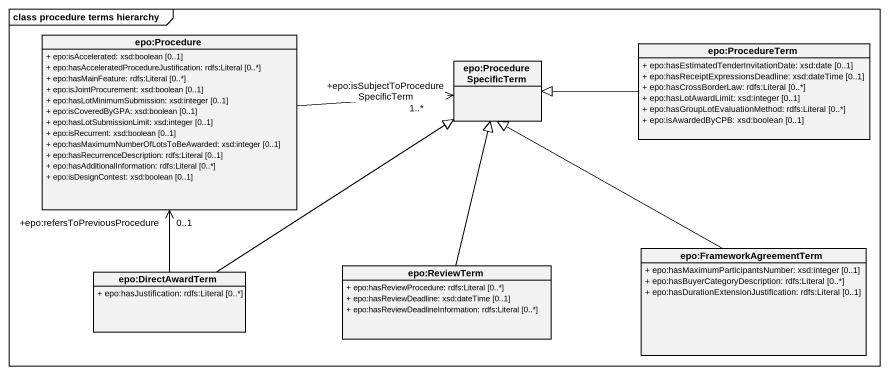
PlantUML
@startuml
mainframe class procedure terms hierarchy
hide circle
hide empty members
skinparam classAttributeIconSize 0
class "epo:Procedure" as epo_Procedure {
  + epo:isAccelerated: xsd:boolean [0..1]
  + epo:hasAcceleratedProcedureJustification: rdfs:Literal [0..*]
  + epo:hasMainFeature: rdfs:Literal [0..*]
  + epo:isJointProcurement: xsd:boolean [0..1]
  + epo:hasLotMinimumSubmission: xsd:integer [0..1]
  + epo:isCoveredByGPA: xsd:boolean [0..1]
  + epo:hasLotSubmissionLimit: xsd:integer [0..1]
  + epo:isRecurrent: xsd:boolean [0..1]
  + epo:hasMaximumNumberOfLotsToBeAwarded: xsd:integer [0..1]
  + epo:hasRecurrenceDescription: rdfs:Literal [0..1]
  + epo:hasAdditionalInformation: rdfs:Literal [0..*]
  + epo:isDesignContest: xsd:boolean [0..1]
}
class "epo:ProcedureSpecificTerm" as epo_ProcedureSpecificTerm
class "epo:ProcedureTerm" as epo_ProcedureTerm {
  + epo:hasEstimatedTenderInvitationDate: xsd:date [0..1]
  + epo:hasReceiptExpressionsDeadline: xsd:dateTime [0..1]
  + epo:hasCrossBorderLaw: rdfs:Literal [0..*]
  + epo:hasLotAwardLimit: xsd:integer [0..1]
  + epo:hasGroupLotEvaluationMethod: rdfs:Literal [0..*]
  + epo:isAwardedByCPB: xsd:boolean [0..1]
}
class "epo:FrameworkAgreementTerm" as epo_FrameworkAgreementTerm {
  + epo:hasMaximumParticipantsNumber: xsd:integer [0..1]
  + epo:hasBuyerCategoryDescription: rdfs:Literal [0..*]
  + epo:hasDurationExtensionJustification: rdfs:Literal [0..1]
}
class "epo:DirectAwardTerm" as epo_DirectAwardTerm {
  + epo:hasJustification: rdfs:Literal [0..*]
}
class "epo:ReviewTerm" as epo_ReviewTerm {
  + epo:hasReviewProcedure: rdfs:Literal [0..*]
  + epo:hasReviewDeadline: xsd:dateTime [0..1]
  + epo:hasReviewDeadlineInformation: rdfs:Literal [0..*]
}
epo_Procedure -right-> "+epo:isSubjectToProcedureSpecificTerm\n1..*" epo_ProcedureSpecificTerm
epo_ProcedureTerm -left-|> epo_ProcedureSpecificTerm
epo_FrameworkAgreementTerm -up-|> epo_ProcedureSpecificTerm
epo_DirectAwardTerm -up-> "+epo:refersToPreviousProcedure\n0..1" epo_Procedure
epo_DirectAwardTerm -up-|> epo_ProcedureSpecificTerm
epo_ReviewTerm -up-|> epo_ProcedureSpecificTerm
@enduml
